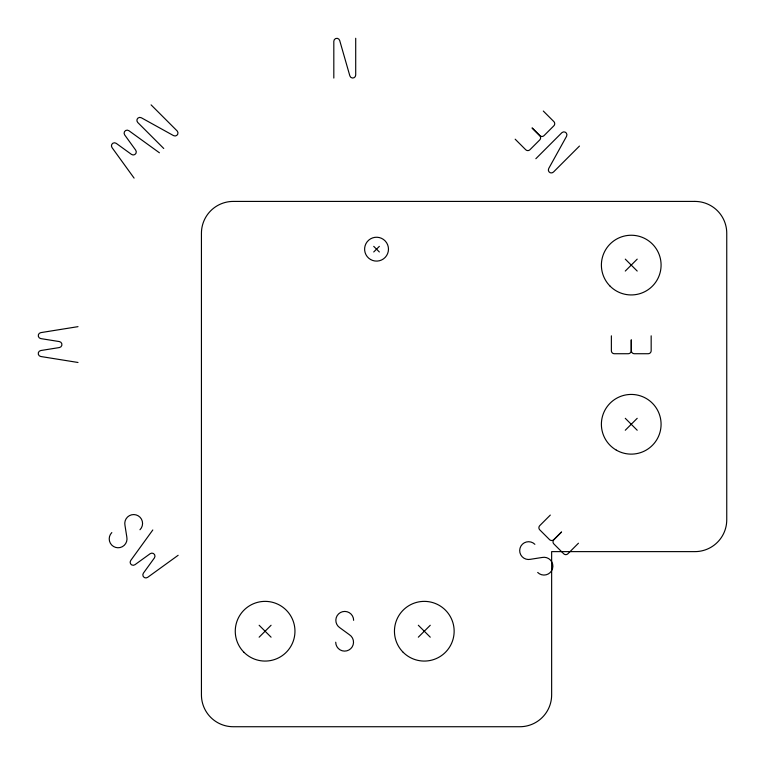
<?xml version="1.0" encoding="UTF-8"?>
<svg xmlns="http://www.w3.org/2000/svg" width="765" height="765" viewBox="0 0 765 765"><rect width="100%" height="100%" fill="white"/><g stroke="black" fill="none" stroke-linecap="round" stroke-linejoin="round"><path stroke-width="1.15" d="M611.369 335.825L611.369 350.743A2.984 2.984 0 0 0 614.352 353.726L628.218 353.726A2.984 2.984 0 0 0 631.202 350.743L631.268 339.803L631.335 350.743A2.984 2.984 0 0 0 634.319 353.726L648.185 353.726A2.984 2.984 0 0 0 651.168 350.743L651.168 335.825M152.809 529.963L130.71 560.506A3.022 3.022 0 0 0 134.936 564.723L150.208 553.678A3.022 3.022 0 0 1 154.425 557.895L143.38 573.167A3.022 3.022 0 0 0 147.597 577.384L178.14 555.294M373.722 251.981L379.354 246.359M535.844 158.718L561.873 132.689A2.993 2.993 0 0 1 566.569 136.285L548.735 168.482A2.984 2.984 0 0 0 553.43 172.087L579.459 146.058M259.134 637.188L271.078 625.254M625.273 271.059L637.207 259.125M418.321 637.188L430.265 625.254M625.273 430.246L637.207 418.312M550.312 515.075L539.765 525.622A2.984 2.984 0 0 0 539.765 529.849L549.566 539.65A2.984 2.984 0 0 0 553.784 539.65L561.567 531.952L553.879 539.736A2.984 2.984 0 0 0 553.879 543.963L563.681 553.764A2.984 2.984 0 0 0 567.907 553.764L578.455 543.207M78.011 326.655L40.794 332.632A3.022 3.022 0 0 0 40.794 338.599L59.402 341.582A3.022 3.022 0 0 1 59.402 347.549L40.794 350.533A3.022 3.022 0 0 0 40.794 356.509L78.011 362.476M159.426 152.79L128.883 130.691A3.022 3.022 0 0 0 124.666 134.908L135.711 150.179A3.022 3.022 0 0 1 131.494 154.406L116.223 143.351A3.022 3.022 0 0 0 112.006 147.578L134.095 178.111M543.303 111.04L553.85 121.587A2.984 2.984 0 0 1 553.85 125.814L544.049 135.615A2.984 2.984 0 0 1 539.832 135.615L532.048 127.918L539.736 135.701A2.984 2.984 0 0 1 539.736 139.928L529.935 149.73A2.984 2.984 0 0 1 525.718 149.73L515.161 139.182M625.273 259.125L637.207 271.059M625.273 418.312L637.207 430.246M373.722 246.359L379.354 251.981M151.088 104.872L177.117 130.901A2.984 2.984 0 0 1 173.512 135.596L141.324 117.762A2.993 2.993 0 0 0 137.719 122.457L163.748 148.487M418.321 625.254L430.265 637.188M259.134 625.254L271.078 637.188M355.706 38.269L355.706 75.075A2.984 2.984 0 0 1 349.844 75.85L339.689 40.478A2.993 2.993 0 0 0 333.817 41.253L333.817 78.068M353.631 620.329A8.893 8.893 0 0 0 340.454 612.526A8.893 8.893 0 0 0 339.956 627.826L349.404 634.711A8.893 8.893 0 0 1 348.897 650.011A8.893 8.893 0 0 1 335.72 642.218M534.878 544.317A8.893 8.893 0 0 0 520.047 548.123A8.893 8.893 0 0 0 530.508 559.292L542.06 557.484A8.893 8.893 0 0 1 552.521 568.653A8.893 8.893 0 0 1 537.69 572.459M139.966 529.753A8.893 8.893 0 0 0 136.16 514.922A8.893 8.893 0 0 0 124.982 525.392L126.799 536.934A8.893 8.893 0 0 1 115.62 547.405A8.893 8.893 0 0 1 111.824 532.574M694.916 201.415L233.268 201.415A31.834 31.834 0 0 0 201.434 233.249L201.434 694.897A31.834 31.834 0 0 0 233.268 726.731L519.808 726.731A31.834 31.834 0 0 0 551.642 694.897L551.642 551.622L694.916 551.622A31.834 31.834 0 0 0 726.75 519.789L726.75 233.249A31.834 31.834 0 0 0 694.916 201.415M370.566 259.507A11.944 11.944 0 0 0 388.477 249.17A11.944 11.944 0 0 0 370.566 238.833A11.944 11.944 0 0 0 370.566 259.507M616.313 450.126A29.845 29.845 0 0 0 661.084 424.279A29.845 29.845 0 0 0 616.313 398.431A29.845 29.845 0 0 0 616.313 450.126M244.006 652.325A29.845 29.845 0 0 0 293.942 638.947A29.845 29.845 0 0 0 257.384 602.39A29.845 29.845 0 0 0 244.006 652.325M403.193 652.325A29.845 29.845 0 0 0 453.129 638.947A29.845 29.845 0 0 0 416.571 602.39A29.845 29.845 0 0 0 403.193 652.325M610.135 286.196A29.845 29.845 0 0 0 660.071 272.818A29.845 29.845 0 0 0 623.513 236.261A29.845 29.845 0 0 0 610.135 286.196"/></g></svg>
